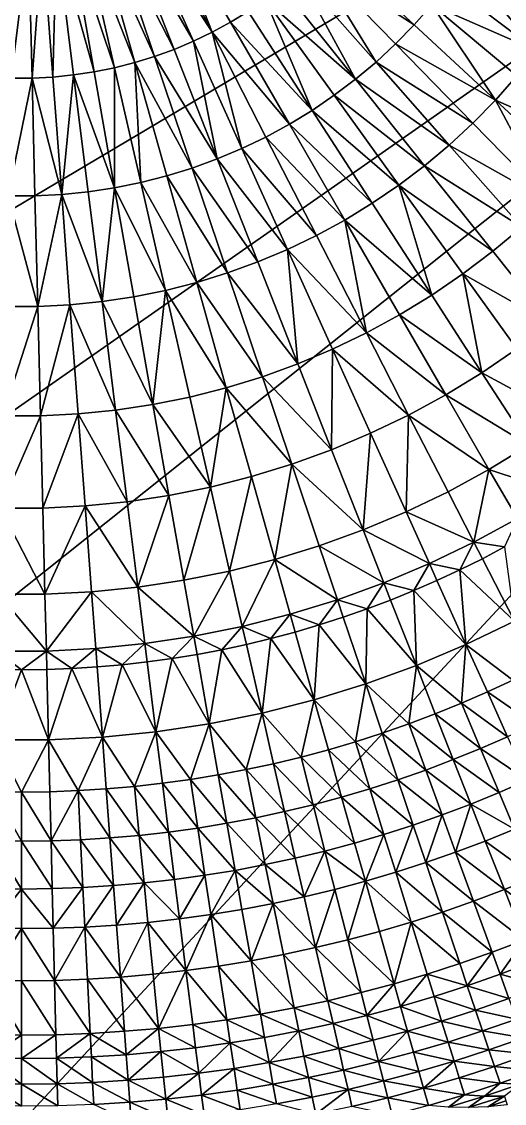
# Model space of a CAD drawing. Header units: millimetres. Extents: x -3250 to 6200, y -3250 to 3250.
# Drawn here: x 0 to 789, y -2359 to -590 of the extents above; entities that cross this region are included whole.
import ezdxf

# ---------------------------------------------------------------- set-up
doc = ezdxf.new("R2010")
doc.units = ezdxf.units.MM
doc.header["$MEASUREMENT"] = 0
doc.layers.add('MESH_3D', color=2, linetype='CONTINUOUS')

msp = doc.modelspace()

# ---------------------------------------------------------------- linework, layer by layer
at = {"layer": 'MESH_3D'}
for points in [[(2150.5, 2436.8, 32500), (-3128.5, 880.2, 32500), (-2326.6, -2269.3, 32500)], [(2150.5, 2436.8, 32500), (-2326.6, -2269.3, 32500), (3105.6, 958, 32500)], [(3105.6, 958, 32500), (-2326.6, -2269.3, 32500), (-1962.4, -2590.7, 32500)], [(3105.6, 958, 32500), (-1962.4, -2590.7, 32500), (-1625, -2814.6, 32500)], [(3105.6, 958, 32500), (-1625, -2814.6, 32500), (-723.2, -3168.5, 32500)], [(3105.6, 958, 32500), (-723.2, -3168.5, 32500), (1410.1, -2928.1, 32500)], [(311.3, -607.3, -1202.5), (187.5, -415.5, -1229.1), (207.9, -405.6, -1229.1)], [(311.3, -607.3, -1202.5), (207.9, -405.6, -1229.1), (227.9, -394.7, -1229.1)], [(341.2, -591, -1202.5), (311.3, -607.3, -1202.5), (227.9, -394.7, -1229.1)], [(370.3, -573.3, -1202.5), (341.2, -591, -1202.5), (227.9, -394.7, -1229.1)], [(249.3, -635.3, -1202.5), (145.2, -432.1, -1229.1), (166.5, -424.3, -1229.1)], [(280.7, -622, -1202.5), (166.5, -424.3, -1229.1), (187.5, -415.5, -1229.1)], [(280.7, -622, -1202.5), (249.3, -635.3, -1202.5), (166.5, -424.3, -1229.1)], [(311.3, -607.3, -1202.5), (280.7, -622, -1202.5), (187.5, -415.5, -1229.1)], [(184.8, -656.9, -1202.5), (101.4, -444.4, -1229.1), (123.4, -438.8, -1229.1)], [(217.3, -646.9, -1202.5), (123.4, -438.8, -1229.1), (145.2, -432.1, -1229.1)], [(217.3, -646.9, -1202.5), (184.8, -656.9, -1202.5), (123.4, -438.8, -1229.1)], [(249.3, -635.3, -1202.5), (217.3, -646.9, -1202.5), (145.2, -432.1, -1229.1)], [(-17, -682.2, -1202.5), (-11.4, -455.6, -1229.1), (11.4, -455.6, -1229.1)], [(17, -682.2, -1202.5), (-17, -682.2, -1202.5), (11.4, -455.6, -1229.1)], [(17, -682.2, -1202.5), (11.4, -455.6, -1229.1), (34.1, -454.5, -1229.1)], [(51, -680.5, -1202.5), (17, -682.2, -1202.5), (34.1, -454.5, -1229.1)], [(51, -680.5, -1202.5), (34.1, -454.5, -1229.1), (56.7, -452.2, -1229.1)], [(84.9, -677.1, -1202.5), (51, -680.5, -1202.5), (56.7, -452.2, -1229.1)], [(118.5, -672.1, -1202.5), (56.7, -452.2, -1229.1), (79.1, -448.9, -1229.1)], [(118.5, -672.1, -1202.5), (84.9, -677.1, -1202.5), (56.7, -452.2, -1229.1)], [(151.9, -665.3, -1202.5), (79.1, -448.9, -1229.1), (101.4, -444.4, -1229.1)], [(151.9, -665.3, -1202.5), (118.5, -672.1, -1202.5), (79.1, -448.9, -1229.1)], [(184.8, -656.9, -1202.5), (151.9, -665.3, -1202.5), (101.4, -444.4, -1229.1)], [(641.4, -595.1, -1170.9), (476.5, -488.5, -1202.5), (500.3, -464.2, -1202.5)], [(670.3, -562.4, -1170.9), (641.4, -595.1, -1170.9), (500.3, -464.2, -1202.5)], [(579, -656, -1170.9), (451.6, -511.7, -1202.5), (476.5, -488.5, -1202.5)], [(610.9, -626.4, -1170.9), (579, -656, -1170.9), (476.5, -488.5, -1202.5)], [(641.4, -595.1, -1170.9), (610.9, -626.4, -1170.9), (476.5, -488.5, -1202.5)], [(841.7, -637.5, -1133), (697.5, -528.3, -1170.9), (722.9, -492.9, -1170.9)], [(872.4, -594.8, -1133), (841.7, -637.5, -1133), (722.9, -492.9, -1170.9)], [(901, -550.6, -1133), (872.4, -594.8, -1133), (722.9, -492.9, -1170.9)], [(545.5, -684.1, -1170.9), (425.5, -533.5, -1202.5), (451.6, -511.7, -1202.5)], [(579, -656, -1170.9), (545.5, -684.1, -1170.9), (451.6, -511.7, -1202.5)], [(841.7, -637.5, -1133), (670.3, -562.4, -1170.9), (697.5, -528.3, -1170.9)], [(545.5, -684.1, -1170.9), (398.4, -554.1, -1202.5), (425.5, -533.5, -1202.5)], [(474.7, -735, -1170.9), (370.3, -573.3, -1202.5), (398.4, -554.1, -1202.5)], [(510.8, -710.4, -1170.9), (474.7, -735, -1170.9), (398.4, -554.1, -1202.5)], [(545.5, -684.1, -1170.9), (510.8, -710.4, -1170.9), (398.4, -554.1, -1202.5)], [(774, -718.2, -1133), (641.4, -595.1, -1170.9), (670.3, -562.4, -1170.9)], [(808.9, -678.7, -1133), (774, -718.2, -1133), (670.3, -562.4, -1170.9)], [(841.7, -637.5, -1133), (808.9, -678.7, -1133), (670.3, -562.4, -1170.9)], [(474.7, -735, -1170.9), (341.2, -591, -1202.5), (370.3, -573.3, -1202.5)], [(437.5, -757.7, -1170.9), (311.3, -607.3, -1202.5), (341.2, -591, -1202.5)], [(474.7, -735, -1170.9), (437.5, -757.7, -1170.9), (341.2, -591, -1202.5)], [(774, -718.2, -1133), (610.9, -626.4, -1170.9), (641.4, -595.1, -1170.9)], [(359.9, -797.5, -1170.9), (280.7, -622, -1202.5), (311.3, -607.3, -1202.5)], [(399.2, -778.6, -1170.9), (359.9, -797.5, -1170.9), (311.3, -607.3, -1202.5)], [(437.5, -757.7, -1170.9), (399.2, -778.6, -1170.9), (311.3, -607.3, -1202.5)], [(319.7, -814.5, -1170.9), (217.3, -646.9, -1202.5), (249.3, -635.3, -1202.5)], [(319.7, -814.5, -1170.9), (249.3, -635.3, -1202.5), (280.7, -622, -1202.5)], [(359.9, -797.5, -1170.9), (319.7, -814.5, -1170.9), (280.7, -622, -1202.5)], [(737.3, -755.9, -1133), (579, -656, -1170.9), (610.9, -626.4, -1170.9)], [(774, -718.2, -1133), (737.3, -755.9, -1133), (610.9, -626.4, -1170.9)], [(278.7, -829.4, -1170.9), (184.8, -656.9, -1202.5), (217.3, -646.9, -1202.5)], [(319.7, -814.5, -1170.9), (278.7, -829.4, -1170.9), (217.3, -646.9, -1202.5)], [(151.9, -861.7, -1170.9), (84.9, -677.1, -1202.5), (118.5, -672.1, -1202.5)], [(151.9, -861.7, -1170.9), (118.5, -672.1, -1202.5), (151.9, -665.3, -1202.5)], [(194.7, -853, -1170.9), (151.9, -665.3, -1202.5), (184.8, -656.9, -1202.5)], [(194.7, -853, -1170.9), (151.9, -861.7, -1170.9), (151.9, -665.3, -1202.5)], [(237, -842.3, -1170.9), (194.7, -853, -1170.9), (184.8, -656.9, -1202.5)], [(278.7, -829.4, -1170.9), (237, -842.3, -1170.9), (184.8, -656.9, -1202.5)], [(698.7, -791.7, -1133), (545.5, -684.1, -1170.9), (579, -656, -1170.9)], [(737.3, -755.9, -1133), (698.7, -791.7, -1133), (579, -656, -1170.9)], [(-21.8, -874.7, -1170.9), (-17, -682.2, -1202.5), (17, -682.2, -1202.5)], [(21.8, -874.7, -1170.9), (-21.8, -874.7, -1170.9), (17, -682.2, -1202.5)], [(65.4, -872.5, -1170.9), (17, -682.2, -1202.5), (51, -680.5, -1202.5)], [(65.4, -872.5, -1170.9), (21.8, -874.7, -1170.9), (17, -682.2, -1202.5)], [(65.4, -872.5, -1170.9), (51, -680.5, -1202.5), (84.9, -677.1, -1202.5)], [(108.8, -868.2, -1170.9), (65.4, -872.5, -1170.9), (84.9, -677.1, -1202.5)], [(151.9, -861.7, -1170.9), (108.8, -868.2, -1170.9), (84.9, -677.1, -1202.5)], [(658.3, -825.5, -1133), (510.8, -710.4, -1170.9), (545.5, -684.1, -1170.9)], [(698.7, -791.7, -1133), (658.3, -825.5, -1133), (545.5, -684.1, -1170.9)], [(946, -793.8, -1086.9), (774, -718.2, -1133), (808.9, -678.7, -1133)], [(616.4, -857.3, -1133), (474.7, -735, -1170.9), (510.8, -710.4, -1170.9)], [(658.3, -825.5, -1133), (616.4, -857.3, -1133), (510.8, -710.4, -1170.9)], [(862.2, -884, -1086.9), (737.3, -755.9, -1133), (774, -718.2, -1133)], [(905.2, -839.9, -1086.9), (862.2, -884, -1086.9), (774, -718.2, -1133)], [(946, -793.8, -1086.9), (905.2, -839.9, -1086.9), (774, -718.2, -1133)], [(572.9, -887, -1133), (437.5, -757.7, -1170.9), (474.7, -735, -1170.9)], [(616.4, -857.3, -1133), (572.9, -887, -1133), (474.7, -735, -1170.9)], [(527.9, -914.4, -1133), (399.2, -778.6, -1170.9), (437.5, -757.7, -1170.9)], [(572.9, -887, -1133), (527.9, -914.4, -1133), (437.5, -757.7, -1170.9)], [(862.2, -884, -1086.9), (698.7, -791.7, -1133), (737.3, -755.9, -1133)], [(481.7, -939.6, -1133), (359.9, -797.5, -1170.9), (399.2, -778.6, -1170.9)], [(527.9, -914.4, -1133), (481.7, -939.6, -1133), (399.2, -778.6, -1170.9)], [(817.1, -925.9, -1086.9), (658.3, -825.5, -1133), (698.7, -791.7, -1133)], [(862.2, -884, -1086.9), (817.1, -925.9, -1086.9), (698.7, -791.7, -1133)], [(434.3, -962.4, -1133), (319.7, -814.5, -1170.9), (359.9, -797.5, -1170.9)], [(481.7, -939.6, -1133), (434.3, -962.4, -1133), (359.9, -797.5, -1170.9)], [(336.3, -1000.9, -1133), (237, -842.3, -1170.9), (278.7, -829.4, -1170.9)], [(385.8, -982.9, -1133), (278.7, -829.4, -1170.9), (319.7, -814.5, -1170.9)], [(385.8, -982.9, -1133), (336.3, -1000.9, -1133), (278.7, -829.4, -1170.9)], [(434.3, -962.4, -1133), (385.8, -982.9, -1133), (319.7, -814.5, -1170.9)], [(769.9, -965.4, -1086.9), (616.4, -857.3, -1133), (658.3, -825.5, -1133)], [(817.1, -925.9, -1086.9), (769.9, -965.4, -1086.9), (658.3, -825.5, -1133)], [(286, -1016.4, -1133), (194.7, -853, -1170.9), (237, -842.3, -1170.9)], [(336.3, -1000.9, -1133), (286, -1016.4, -1133), (237, -842.3, -1170.9)], [(131.3, -1047.7, -1133), (108.8, -868.2, -1170.9), (151.9, -861.7, -1170.9)], [(183.4, -1039.8, -1133), (131.3, -1047.7, -1133), (151.9, -861.7, -1170.9)], [(235, -1029.4, -1133), (151.9, -861.7, -1170.9), (194.7, -853, -1170.9)], [(235, -1029.4, -1133), (183.4, -1039.8, -1133), (151.9, -861.7, -1170.9)], [(286, -1016.4, -1133), (235, -1029.4, -1133), (194.7, -853, -1170.9)], [(670, -1037.3, -1086.9), (572.9, -887, -1133), (616.4, -857.3, -1133)], [(720.8, -1002.6, -1086.9), (670, -1037.3, -1086.9), (616.4, -857.3, -1133)], [(769.9, -965.4, -1086.9), (720.8, -1002.6, -1086.9), (616.4, -857.3, -1133)], [(26.3, -1055.6, -1133), (-26.3, -1055.6, -1133), (-21.8, -874.7, -1170.9)], [(26.3, -1055.6, -1133), (-21.8, -874.7, -1170.9), (21.8, -874.7, -1170.9)], [(26.3, -1055.6, -1133), (21.8, -874.7, -1170.9), (65.4, -872.5, -1170.9)], [(78.9, -1052.9, -1133), (26.3, -1055.6, -1133), (65.4, -872.5, -1170.9)], [(131.3, -1047.7, -1133), (65.4, -872.5, -1170.9), (108.8, -868.2, -1170.9)], [(131.3, -1047.7, -1133), (78.9, -1052.9, -1133), (65.4, -872.5, -1170.9)], [(670, -1037.3, -1086.9), (527.9, -914.4, -1133), (572.9, -887, -1133)], [(563.4, -1098.9, -1086.9), (481.7, -939.6, -1133), (527.9, -914.4, -1133)], [(617.4, -1069.4, -1086.9), (563.4, -1098.9, -1086.9), (527.9, -914.4, -1133)], [(670, -1037.3, -1086.9), (617.4, -1069.4, -1086.9), (527.9, -914.4, -1133)], [(864.1, -1083.5, -1040.3), (769.9, -965.4, -1086.9), (817.1, -925.9, -1086.9)], [(563.4, -1098.9, -1086.9), (434.3, -962.4, -1133), (481.7, -939.6, -1133)], [(451.1, -1149.5, -1086.9), (385.8, -982.9, -1133), (434.3, -962.4, -1133)], [(507.9, -1125.6, -1086.9), (451.1, -1149.5, -1086.9), (434.3, -962.4, -1133)], [(563.4, -1098.9, -1086.9), (507.9, -1125.6, -1086.9), (434.3, -962.4, -1133)], [(864.1, -1083.5, -1040.3), (720.8, -1002.6, -1086.9), (769.9, -965.4, -1086.9)], [(451.1, -1149.5, -1086.9), (336.3, -1000.9, -1133), (385.8, -982.9, -1133)], [(393.3, -1170.6, -1086.9), (286, -1016.4, -1133), (336.3, -1000.9, -1133)], [(451.1, -1149.5, -1086.9), (393.3, -1170.6, -1086.9), (336.3, -1000.9, -1133)], [(751.9, -1164.2, -1040.3), (670, -1037.3, -1086.9), (720.8, -1002.6, -1086.9)], [(809, -1125.3, -1040.3), (751.9, -1164.2, -1040.3), (720.8, -1002.6, -1086.9)], [(864.1, -1083.5, -1040.3), (809, -1125.3, -1040.3), (720.8, -1002.6, -1086.9)], [(334.4, -1188.7, -1086.9), (235, -1029.4, -1133), (286, -1016.4, -1133)], [(393.3, -1170.6, -1086.9), (334.4, -1188.7, -1086.9), (286, -1016.4, -1133)], [(214.4, -1216.1, -1086.9), (131.3, -1047.7, -1133), (183.4, -1039.8, -1133)], [(214.4, -1216.1, -1086.9), (183.4, -1039.8, -1133), (235, -1029.4, -1133)], [(274.8, -1203.9, -1086.9), (214.4, -1216.1, -1086.9), (235, -1029.4, -1133)], [(334.4, -1188.7, -1086.9), (274.8, -1203.9, -1086.9), (235, -1029.4, -1133)], [(751.9, -1164.2, -1040.3), (617.4, -1069.4, -1086.9), (670, -1037.3, -1086.9)], [(-30.8, -1234.5, -1086.9), (-26.3, -1055.6, -1133), (26.3, -1055.6, -1133)], [(30.8, -1234.5, -1086.9), (-30.8, -1234.5, -1086.9), (26.3, -1055.6, -1133)], [(30.8, -1234.5, -1086.9), (26.3, -1055.6, -1133), (78.9, -1052.9, -1133)], [(92.3, -1231.4, -1086.9), (30.8, -1234.5, -1086.9), (78.9, -1052.9, -1133)], [(153.5, -1225.3, -1086.9), (78.9, -1052.9, -1133), (131.3, -1047.7, -1133)], [(153.5, -1225.3, -1086.9), (92.3, -1231.4, -1086.9), (78.9, -1052.9, -1133)], [(214.4, -1216.1, -1086.9), (153.5, -1225.3, -1086.9), (131.3, -1047.7, -1133)], [(692.9, -1200.2, -1040.3), (563.4, -1098.9, -1086.9), (617.4, -1069.4, -1086.9)], [(751.9, -1164.2, -1040.3), (692.9, -1200.2, -1040.3), (617.4, -1069.4, -1086.9)], [(632.3, -1233.3, -1040.3), (507.9, -1125.6, -1086.9), (563.4, -1098.9, -1086.9)], [(692.9, -1200.2, -1040.3), (632.3, -1233.3, -1040.3), (563.4, -1098.9, -1086.9)], [(506.3, -1290.1, -1040.3), (451.1, -1149.5, -1086.9), (507.9, -1125.6, -1086.9)], [(570, -1263.2, -1040.3), (506.3, -1290.1, -1040.3), (507.9, -1125.6, -1086.9)], [(632.3, -1233.3, -1040.3), (570, -1263.2, -1040.3), (507.9, -1125.6, -1086.9)], [(891.3, -1239.7, -989.8), (751.9, -1164.2, -1040.3), (809, -1125.3, -1040.3)], [(506.3, -1290.1, -1040.3), (393.3, -1170.6, -1086.9), (451.1, -1149.5, -1086.9)], [(828.4, -1282.6, -989.8), (692.9, -1200.2, -1040.3), (751.9, -1164.2, -1040.3)], [(891.3, -1239.7, -989.8), (828.4, -1282.6, -989.8), (751.9, -1164.2, -1040.3)], [(441.4, -1313.7, -1040.3), (334.4, -1188.7, -1086.9), (393.3, -1170.6, -1086.9)], [(506.3, -1290.1, -1040.3), (441.4, -1313.7, -1040.3), (393.3, -1170.6, -1086.9)], [(308.4, -1351.1, -1040.3), (274.8, -1203.9, -1086.9), (334.4, -1188.7, -1086.9)], [(375.4, -1334.1, -1040.3), (308.4, -1351.1, -1040.3), (334.4, -1188.7, -1086.9)], [(441.4, -1313.7, -1040.3), (375.4, -1334.1, -1040.3), (334.4, -1188.7, -1086.9)], [(763.4, -1322.3, -989.8), (632.3, -1233.3, -1040.3), (692.9, -1200.2, -1040.3)], [(828.4, -1282.6, -989.8), (763.4, -1322.3, -989.8), (692.9, -1200.2, -1040.3)], [(240.7, -1364.8, -1040.3), (153.5, -1225.3, -1086.9), (214.4, -1216.1, -1086.9)], [(308.4, -1351.1, -1040.3), (214.4, -1216.1, -1086.9), (274.8, -1203.9, -1086.9)], [(308.4, -1351.1, -1040.3), (240.7, -1364.8, -1040.3), (214.4, -1216.1, -1086.9)], [(-34.6, -1385.5, -1040.3), (-30.8, -1234.5, -1086.9), (30.8, -1234.5, -1086.9)], [(34.6, -1385.5, -1040.3), (-34.6, -1385.5, -1040.3), (30.8, -1234.5, -1086.9)], [(34.6, -1385.5, -1040.3), (30.8, -1234.5, -1086.9), (92.3, -1231.4, -1086.9)], [(103.6, -1382, -1040.3), (34.6, -1385.5, -1040.3), (92.3, -1231.4, -1086.9)], [(172.3, -1375.1, -1040.3), (92.3, -1231.4, -1086.9), (153.5, -1225.3, -1086.9)], [(172.3, -1375.1, -1040.3), (103.6, -1382, -1040.3), (92.3, -1231.4, -1086.9)], [(240.7, -1364.8, -1040.3), (172.3, -1375.1, -1040.3), (153.5, -1225.3, -1086.9)], [(628, -1391.7, -989.8), (570, -1263.2, -1040.3), (632.3, -1233.3, -1040.3)], [(696.6, -1358.7, -989.8), (628, -1391.7, -989.8), (632.3, -1233.3, -1040.3)], [(763.4, -1322.3, -989.8), (696.6, -1358.7, -989.8), (632.3, -1233.3, -1040.3)], [(557.8, -1421.3, -989.8), (506.3, -1290.1, -1040.3), (570, -1263.2, -1040.3)], [(628, -1391.7, -989.8), (557.8, -1421.3, -989.8), (570, -1263.2, -1040.3)], [(557.8, -1421.3, -989.8), (441.4, -1313.7, -1040.3), (506.3, -1290.1, -1040.3)], [(878.8, -1360.7, -952.1), (763.4, -1322.3, -989.8), (828.4, -1282.6, -989.8)], [(413.5, -1469.8, -989.8), (375.4, -1334.1, -1040.3), (441.4, -1313.7, -1040.3)], [(486.3, -1447.3, -989.8), (413.5, -1469.8, -989.8), (441.4, -1313.7, -1040.3)], [(557.8, -1421.3, -989.8), (486.3, -1447.3, -989.8), (441.4, -1313.7, -1040.3)], [(739, -1441.4, -952.1), (696.6, -1358.7, -989.8), (763.4, -1322.3, -989.8)], [(809.9, -1402.8, -952.1), (739, -1441.4, -952.1), (763.4, -1322.3, -989.8)], [(878.8, -1360.7, -952.1), (809.9, -1402.8, -952.1), (763.4, -1322.3, -989.8)], [(339.7, -1488.5, -989.8), (308.4, -1351.1, -1040.3), (375.4, -1334.1, -1040.3)], [(413.5, -1469.8, -989.8), (339.7, -1488.5, -989.8), (375.4, -1334.1, -1040.3)], [(265.1, -1503.6, -989.8), (240.7, -1364.8, -1040.3), (308.4, -1351.1, -1040.3)], [(339.7, -1488.5, -989.8), (265.1, -1503.6, -989.8), (308.4, -1351.1, -1040.3)], [(739, -1441.4, -952.1), (628, -1391.7, -989.8), (696.6, -1358.7, -989.8)], [(189.9, -1515, -989.8), (103.6, -1382, -1040.3), (172.3, -1375.1, -1040.3)], [(189.9, -1515, -989.8), (172.3, -1375.1, -1040.3), (240.7, -1364.8, -1040.3)], [(265.1, -1503.6, -989.8), (189.9, -1515, -989.8), (240.7, -1364.8, -1040.3)], [(38.1, -1526.3, -989.8), (-38.1, -1526.3, -989.8), (-34.6, -1385.5, -1040.3)], [(38.1, -1526.3, -989.8), (-34.6, -1385.5, -1040.3), (34.6, -1385.5, -1040.3)], [(38.1, -1526.3, -989.8), (34.6, -1385.5, -1040.3), (103.6, -1382, -1040.3)], [(114.1, -1522.6, -989.8), (38.1, -1526.3, -989.8), (103.6, -1382, -1040.3)], [(189.9, -1515, -989.8), (114.1, -1522.6, -989.8), (103.6, -1382, -1040.3)], [(666.2, -1476.4, -952.1), (557.8, -1421.3, -989.8), (628, -1391.7, -989.8)], [(739, -1441.4, -952.1), (666.2, -1476.4, -952.1), (628, -1391.7, -989.8)], [(809.9, -1402.8, -952.1), (789.1, -1449.1, -939.1), (739, -1441.4, -952.1)], [(591.8, -1507.8, -952.1), (486.3, -1447.3, -989.8), (557.8, -1421.3, -989.8)], [(666.2, -1476.4, -952.1), (591.8, -1507.8, -952.1), (557.8, -1421.3, -989.8)], [(515.9, -1535.4, -952.1), (413.5, -1469.8, -989.8), (486.3, -1447.3, -989.8)], [(591.8, -1507.8, -952.1), (515.9, -1535.4, -952.1), (486.3, -1447.3, -989.8)], [(739, -1441.4, -952.1), (715.9, -1486.6, -939.1), (666.2, -1476.4, -952.1)], [(739, -1441.4, -952.1), (752.7, -1468.3, -939.1), (715.9, -1486.6, -939.1)], [(739, -1441.4, -952.1), (789.1, -1449.1, -939.1), (752.7, -1468.3, -939.1)], [(805.2, -1570.7, -885.2), (752.7, -1468.3, -939.1), (789.1, -1449.1, -939.1)], [(805.2, -1570.7, -885.2), (715.9, -1486.6, -939.1), (752.7, -1468.3, -939.1)], [(360.4, -1579.2, -952.1), (339.7, -1488.5, -989.8), (413.5, -1469.8, -989.8)], [(438.7, -1559.2, -952.1), (360.4, -1579.2, -952.1), (413.5, -1469.8, -989.8)], [(515.9, -1535.4, -952.1), (438.7, -1559.2, -952.1), (413.5, -1469.8, -989.8)], [(666.2, -1476.4, -952.1), (640.9, -1520.4, -939.1), (591.8, -1507.8, -952.1)], [(666.2, -1476.4, -952.1), (678.6, -1504, -939.1), (640.9, -1520.4, -939.1)], [(666.2, -1476.4, -952.1), (715.9, -1486.6, -939.1), (678.6, -1504, -939.1)], [(281.3, -1595.2, -952.1), (189.9, -1515, -989.8), (265.1, -1503.6, -989.8)], [(281.3, -1595.2, -952.1), (265.1, -1503.6, -989.8), (339.7, -1488.5, -989.8)], [(360.4, -1579.2, -952.1), (281.3, -1595.2, -952.1), (339.7, -1488.5, -989.8)], [(726, -1608.9, -885.2), (678.6, -1504, -939.1), (715.9, -1486.6, -939.1)], [(805.2, -1570.7, -885.2), (726, -1608.9, -885.2), (715.9, -1486.6, -939.1)], [(201.4, -1607.2, -952.1), (114.1, -1522.6, -989.8), (189.9, -1515, -989.8)], [(281.3, -1595.2, -952.1), (201.4, -1607.2, -952.1), (189.9, -1515, -989.8)], [(591.8, -1507.8, -952.1), (564.3, -1550.5, -939.1), (515.9, -1535.4, -952.1)], [(591.8, -1507.8, -952.1), (602.8, -1535.9, -939.1), (564.3, -1550.5, -939.1)], [(591.8, -1507.8, -952.1), (640.9, -1520.4, -939.1), (602.8, -1535.9, -939.1)], [(644.9, -1643.1, -885.2), (602.8, -1535.9, -939.1), (640.9, -1520.4, -939.1)], [(726, -1608.9, -885.2), (640.9, -1520.4, -939.1), (678.6, -1504, -939.1)], [(726, -1608.9, -885.2), (644.9, -1643.1, -885.2), (640.9, -1520.4, -939.1)], [(40.4, -1619.3, -952.1), (-40.4, -1619.3, -952.1), (-38.1, -1526.3, -989.8)], [(40.4, -1619.3, -952.1), (-38.1, -1526.3, -989.8), (38.1, -1526.3, -989.8)], [(40.4, -1619.3, -952.1), (38.1, -1526.3, -989.8), (114.1, -1522.6, -989.8)], [(121, -1615.3, -952.1), (40.4, -1619.3, -952.1), (114.1, -1522.6, -989.8)], [(201.4, -1607.2, -952.1), (121, -1615.3, -952.1), (114.1, -1522.6, -989.8)], [(515.9, -1535.4, -952.1), (486.3, -1576.7, -939.1), (438.7, -1559.2, -952.1)], [(515.9, -1535.4, -952.1), (525.5, -1564.1, -939.1), (486.3, -1576.7, -939.1)], [(515.9, -1535.4, -952.1), (564.3, -1550.5, -939.1), (525.5, -1564.1, -939.1)], [(644.9, -1643.1, -885.2), (564.3, -1550.5, -939.1), (602.8, -1535.9, -939.1)], [(562.2, -1673.2, -885.2), (525.5, -1564.1, -939.1), (564.3, -1550.5, -939.1)], [(644.9, -1643.1, -885.2), (562.2, -1673.2, -885.2), (564.3, -1550.5, -939.1)], [(438.7, -1559.2, -952.1), (407.1, -1599, -939.1), (360.4, -1579.2, -952.1)], [(438.7, -1559.2, -952.1), (446.9, -1588.3, -939.1), (407.1, -1599, -939.1)], [(438.7, -1559.2, -952.1), (486.3, -1576.7, -939.1), (446.9, -1588.3, -939.1)], [(562.2, -1673.2, -885.2), (486.3, -1576.7, -939.1), (525.5, -1564.1, -939.1)], [(805.2, -1570.7, -885.2), (802.7, -1666.8, -840.8), (726, -1608.9, -885.2)], [(360.4, -1579.2, -952.1), (326.9, -1617.3, -939.1), (281.3, -1595.2, -952.1)], [(360.4, -1579.2, -952.1), (367.2, -1608.6, -939.1), (326.9, -1617.3, -939.1)], [(360.4, -1579.2, -952.1), (407.1, -1599, -939.1), (367.2, -1608.6, -939.1)], [(478.1, -1699.1, -885.2), (407.1, -1599, -939.1), (446.9, -1588.3, -939.1)], [(478.1, -1699.1, -885.2), (446.9, -1588.3, -939.1), (486.3, -1576.7, -939.1)], [(562.2, -1673.2, -885.2), (478.1, -1699.1, -885.2), (486.3, -1576.7, -939.1)], [(201.4, -1607.2, -952.1), (164.3, -1641.8, -939.1), (121, -1615.3, -952.1)], [(201.4, -1607.2, -952.1), (205.2, -1637.2, -939.1), (164.3, -1641.8, -939.1)], [(281.3, -1595.2, -952.1), (245.9, -1631.6, -939.1), (201.4, -1607.2, -952.1)], [(201.4, -1607.2, -952.1), (245.9, -1631.6, -939.1), (205.2, -1637.2, -939.1)], [(281.3, -1595.2, -952.1), (286.5, -1624.9, -939.1), (245.9, -1631.6, -939.1)], [(281.3, -1595.2, -952.1), (326.9, -1617.3, -939.1), (286.5, -1624.9, -939.1)], [(392.8, -1720.8, -885.2), (326.9, -1617.3, -939.1), (367.2, -1608.6, -939.1)], [(392.8, -1720.8, -885.2), (367.2, -1608.6, -939.1), (407.1, -1599, -939.1)], [(478.1, -1699.1, -885.2), (392.8, -1720.8, -885.2), (407.1, -1599, -939.1)], [(726, -1608.9, -885.2), (718.6, -1704.7, -840.8), (644.9, -1643.1, -885.2)], [(726, -1608.9, -885.2), (760.9, -1686.3, -840.8), (718.6, -1704.7, -840.8)], [(726, -1608.9, -885.2), (802.7, -1666.8, -840.8), (760.9, -1686.3, -840.8)], [(-40.4, -1619.3, -952.1), (0, -1650, -939.1), (-41.1, -1649.5, -939.1)], [(40.4, -1619.3, -952.1), (0, -1650, -939.1), (-40.4, -1619.3, -952.1)], [(40.4, -1619.3, -952.1), (41.1, -1649.5, -939.1), (0, -1650, -939.1)], [(121, -1615.3, -952.1), (82.2, -1647.9, -939.1), (40.4, -1619.3, -952.1)], [(40.4, -1619.3, -952.1), (82.2, -1647.9, -939.1), (41.1, -1649.5, -939.1)], [(121, -1615.3, -952.1), (123.3, -1645.4, -939.1), (82.2, -1647.9, -939.1)], [(121, -1615.3, -952.1), (164.3, -1641.8, -939.1), (123.3, -1645.4, -939.1)], [(306.5, -1738.3, -885.2), (245.9, -1631.6, -939.1), (286.5, -1624.9, -939.1)], [(306.5, -1738.3, -885.2), (286.5, -1624.9, -939.1), (326.9, -1617.3, -939.1)], [(392.8, -1720.8, -885.2), (306.5, -1738.3, -885.2), (326.9, -1617.3, -939.1)], [(131.9, -1760.1, -885.2), (82.2, -1647.9, -939.1), (123.3, -1645.4, -939.1)], [(131.9, -1760.1, -885.2), (123.3, -1645.4, -939.1), (164.3, -1641.8, -939.1)], [(219.5, -1751.4, -885.2), (131.9, -1760.1, -885.2), (164.3, -1641.8, -939.1)], [(219.5, -1751.4, -885.2), (164.3, -1641.8, -939.1), (205.2, -1637.2, -939.1)], [(219.5, -1751.4, -885.2), (205.2, -1637.2, -939.1), (245.9, -1631.6, -939.1)], [(306.5, -1738.3, -885.2), (219.5, -1751.4, -885.2), (245.9, -1631.6, -939.1)], [(644.9, -1643.1, -885.2), (632.7, -1738.4, -840.8), (562.2, -1673.2, -885.2)], [(644.9, -1643.1, -885.2), (675.9, -1722.1, -840.8), (632.7, -1738.4, -840.8)], [(644.9, -1643.1, -885.2), (718.6, -1704.7, -840.8), (675.9, -1722.1, -840.8)], [(-44, -1764.5, -885.2), (-41.1, -1649.5, -939.1), (0, -1650, -939.1)], [(44, -1764.5, -885.2), (-44, -1764.5, -885.2), (0, -1650, -939.1)], [(44, -1764.5, -885.2), (0, -1650, -939.1), (41.1, -1649.5, -939.1)], [(44, -1764.5, -885.2), (41.1, -1649.5, -939.1), (82.2, -1647.9, -939.1)], [(131.9, -1760.1, -885.2), (44, -1764.5, -885.2), (82.2, -1647.9, -939.1)], [(562.2, -1673.2, -885.2), (545.3, -1767.8, -840.8), (478.1, -1699.1, -885.2)], [(562.2, -1673.2, -885.2), (589.2, -1753.7, -840.8), (545.3, -1767.8, -840.8)], [(562.2, -1673.2, -885.2), (632.7, -1738.4, -840.8), (589.2, -1753.7, -840.8)], [(837.6, -1739.2, -794.3), (760.9, -1686.3, -840.8), (802.7, -1666.8, -840.8)], [(793.9, -1759.6, -794.3), (718.6, -1704.7, -840.8), (760.9, -1686.3, -840.8)], [(837.6, -1739.2, -794.3), (793.9, -1759.6, -794.3), (760.9, -1686.3, -840.8)], [(478.1, -1699.1, -885.2), (456.5, -1792.8, -840.8), (392.8, -1720.8, -885.2)], [(478.1, -1699.1, -885.2), (501.1, -1780.9, -840.8), (456.5, -1792.8, -840.8)], [(478.1, -1699.1, -885.2), (545.3, -1767.8, -840.8), (501.1, -1780.9, -840.8)], [(749.8, -1778.8, -794.3), (675.9, -1722.1, -840.8), (718.6, -1704.7, -840.8)], [(793.9, -1759.6, -794.3), (749.8, -1778.8, -794.3), (718.6, -1704.7, -840.8)], [(392.8, -1720.8, -885.2), (366.6, -1813.3, -840.8), (306.5, -1738.3, -885.2)], [(392.8, -1720.8, -885.2), (411.7, -1803.6, -840.8), (366.6, -1813.3, -840.8)], [(392.8, -1720.8, -885.2), (456.5, -1792.8, -840.8), (411.7, -1803.6, -840.8)], [(705.2, -1796.9, -794.3), (632.7, -1738.4, -840.8), (675.9, -1722.1, -840.8)], [(749.8, -1778.8, -794.3), (705.2, -1796.9, -794.3), (675.9, -1722.1, -840.8)], [(219.5, -1751.4, -885.2), (184.2, -1840.8, -840.8), (131.9, -1760.1, -885.2)], [(219.5, -1751.4, -885.2), (230, -1835.6, -840.8), (184.2, -1840.8, -840.8)], [(306.5, -1738.3, -885.2), (275.7, -1829.3, -840.8), (219.5, -1751.4, -885.2)], [(219.5, -1751.4, -885.2), (275.7, -1829.3, -840.8), (230, -1835.6, -840.8)], [(306.5, -1738.3, -885.2), (321.2, -1821.9, -840.8), (275.7, -1829.3, -840.8)], [(306.5, -1738.3, -885.2), (366.6, -1813.3, -840.8), (321.2, -1821.9, -840.8)], [(660.2, -1814, -794.3), (589.2, -1753.7, -840.8), (632.7, -1738.4, -840.8)], [(705.2, -1796.9, -794.3), (660.2, -1814, -794.3), (632.7, -1738.4, -840.8)], [(-44, -1764.5, -885.2), (0, -1850, -840.8), (-46.1, -1849.4, -840.8)], [(44, -1764.5, -885.2), (0, -1850, -840.8), (-44, -1764.5, -885.2)], [(44, -1764.5, -885.2), (46.1, -1849.4, -840.8), (0, -1850, -840.8)], [(131.9, -1760.1, -885.2), (92.2, -1847.7, -840.8), (44, -1764.5, -885.2)], [(44, -1764.5, -885.2), (92.2, -1847.7, -840.8), (46.1, -1849.4, -840.8)], [(131.9, -1760.1, -885.2), (138.3, -1844.8, -840.8), (92.2, -1847.7, -840.8)], [(131.9, -1760.1, -885.2), (184.2, -1840.8, -840.8), (138.3, -1844.8, -840.8)], [(569, -1844.6, -794.3), (501.1, -1780.9, -840.8), (545.3, -1767.8, -840.8)], [(614.8, -1829.9, -794.3), (545.3, -1767.8, -840.8), (589.2, -1753.7, -840.8)], [(614.8, -1829.9, -794.3), (569, -1844.6, -794.3), (545.3, -1767.8, -840.8)], [(660.2, -1814, -794.3), (614.8, -1829.9, -794.3), (589.2, -1753.7, -840.8)], [(826.1, -1830.8, -744.3), (749.8, -1778.8, -794.3), (793.9, -1759.6, -794.3)], [(522.8, -1858.2, -794.3), (456.5, -1792.8, -840.8), (501.1, -1780.9, -840.8)], [(569, -1844.6, -794.3), (522.8, -1858.2, -794.3), (501.1, -1780.9, -840.8)], [(780.2, -1850.9, -744.3), (705.2, -1796.9, -794.3), (749.8, -1778.8, -794.3)], [(826.1, -1830.8, -744.3), (780.2, -1850.9, -744.3), (749.8, -1778.8, -794.3)], [(429.5, -1882, -794.3), (366.6, -1813.3, -840.8), (411.7, -1803.6, -840.8)], [(476.3, -1870.7, -794.3), (411.7, -1803.6, -840.8), (456.5, -1792.8, -840.8)], [(476.3, -1870.7, -794.3), (429.5, -1882, -794.3), (411.7, -1803.6, -840.8)], [(522.8, -1858.2, -794.3), (476.3, -1870.7, -794.3), (456.5, -1792.8, -840.8)], [(733.8, -1869.7, -744.3), (660.2, -1814, -794.3), (705.2, -1796.9, -794.3)], [(780.2, -1850.9, -744.3), (733.8, -1869.7, -744.3), (705.2, -1796.9, -794.3)], [(335.2, -1901.1, -794.3), (275.7, -1829.3, -840.8), (321.2, -1821.9, -840.8)], [(382.5, -1892.1, -794.3), (321.2, -1821.9, -840.8), (366.6, -1813.3, -840.8)], [(382.5, -1892.1, -794.3), (335.2, -1901.1, -794.3), (321.2, -1821.9, -840.8)], [(429.5, -1882, -794.3), (382.5, -1892.1, -794.3), (366.6, -1813.3, -840.8)], [(687, -1887.4, -744.3), (614.8, -1829.9, -794.3), (660.2, -1814, -794.3)], [(733.8, -1869.7, -744.3), (687, -1887.4, -744.3), (660.2, -1814, -794.3)], [(240, -1915.4, -794.3), (184.2, -1840.8, -840.8), (230, -1835.6, -840.8)], [(287.7, -1908.8, -794.3), (230, -1835.6, -840.8), (275.7, -1829.3, -840.8)], [(287.7, -1908.8, -794.3), (240, -1915.4, -794.3), (230, -1835.6, -840.8)], [(335.2, -1901.1, -794.3), (287.7, -1908.8, -794.3), (275.7, -1829.3, -840.8)], [(639.7, -1904, -744.3), (569, -1844.6, -794.3), (614.8, -1829.9, -794.3)], [(687, -1887.4, -744.3), (639.7, -1904, -744.3), (614.8, -1829.9, -794.3)], [(805.4, -1910.6, -698.4), (780.2, -1850.9, -744.3), (826.1, -1830.8, -744.3)], [(0, -1930.4, -794.3), (-48.1, -1929.8, -794.3), (-46.1, -1849.4, -840.8)], [(0, -1930.4, -794.3), (-46.1, -1849.4, -840.8), (0, -1850, -840.8)], [(48.1, -1929.8, -794.3), (0, -1850, -840.8), (46.1, -1849.4, -840.8)], [(48.1, -1929.8, -794.3), (0, -1930.4, -794.3), (0, -1850, -840.8)], [(48.1, -1929.8, -794.3), (46.1, -1849.4, -840.8), (92.2, -1847.7, -840.8)], [(96.2, -1928, -794.3), (48.1, -1929.8, -794.3), (92.2, -1847.7, -840.8)], [(144.3, -1925, -794.3), (92.2, -1847.7, -840.8), (138.3, -1844.8, -840.8)], [(144.3, -1925, -794.3), (96.2, -1928, -794.3), (92.2, -1847.7, -840.8)], [(192.2, -1920.8, -794.3), (138.3, -1844.8, -840.8), (184.2, -1840.8, -840.8)], [(192.2, -1920.8, -794.3), (144.3, -1925, -794.3), (138.3, -1844.8, -840.8)], [(240, -1915.4, -794.3), (192.2, -1920.8, -794.3), (184.2, -1840.8, -840.8)], [(592, -1919.3, -744.3), (522.8, -1858.2, -794.3), (569, -1844.6, -794.3)], [(639.7, -1904, -744.3), (592, -1919.3, -744.3), (569, -1844.6, -794.3)], [(805.4, -1910.6, -698.4), (733.8, -1869.7, -744.3), (780.2, -1850.9, -744.3)], [(495.6, -1946.5, -744.3), (429.5, -1882, -794.3), (476.3, -1870.7, -794.3)], [(544, -1933.5, -744.3), (476.3, -1870.7, -794.3), (522.8, -1858.2, -794.3)], [(544, -1933.5, -744.3), (495.6, -1946.5, -744.3), (476.3, -1870.7, -794.3)], [(592, -1919.3, -744.3), (544, -1933.5, -744.3), (522.8, -1858.2, -794.3)], [(709.1, -1948.3, -698.4), (687, -1887.4, -744.3), (733.8, -1869.7, -744.3)], [(757.5, -1930.1, -698.4), (709.1, -1948.3, -698.4), (733.8, -1869.7, -744.3)], [(805.4, -1910.6, -698.4), (757.5, -1930.1, -698.4), (733.8, -1869.7, -744.3)], [(398, -1968.7, -744.3), (335.2, -1901.1, -794.3), (382.5, -1892.1, -794.3)], [(446.9, -1958.2, -744.3), (382.5, -1892.1, -794.3), (429.5, -1882, -794.3)], [(446.9, -1958.2, -744.3), (398, -1968.7, -744.3), (382.5, -1892.1, -794.3)], [(495.6, -1946.5, -744.3), (446.9, -1958.2, -744.3), (429.5, -1882, -794.3)], [(660.3, -1965.4, -698.4), (639.7, -1904, -744.3), (687, -1887.4, -744.3)], [(709.1, -1948.3, -698.4), (660.3, -1965.4, -698.4), (687, -1887.4, -744.3)], [(299.4, -1986.1, -744.3), (240, -1915.4, -794.3), (287.7, -1908.8, -794.3)], [(348.8, -1978.1, -744.3), (287.7, -1908.8, -794.3), (335.2, -1901.1, -794.3)], [(348.8, -1978.1, -744.3), (299.4, -1986.1, -744.3), (287.7, -1908.8, -794.3)], [(398, -1968.7, -744.3), (348.8, -1978.1, -744.3), (335.2, -1901.1, -794.3)], [(611.1, -1981.3, -698.4), (592, -1919.3, -744.3), (639.7, -1904, -744.3)], [(660.3, -1965.4, -698.4), (611.1, -1981.3, -698.4), (639.7, -1904, -744.3)], [(838.5, -1989.2, -630.5), (757.5, -1930.1, -698.4), (805.4, -1910.6, -698.4)], [(100.1, -2006.1, -744.3), (48.1, -1929.8, -794.3), (96.2, -1928, -794.3)], [(150.1, -2003, -744.3), (96.2, -1928, -794.3), (144.3, -1925, -794.3)], [(150.1, -2003, -744.3), (100.1, -2006.1, -744.3), (96.2, -1928, -794.3)], [(200, -1998.6, -744.3), (144.3, -1925, -794.3), (192.2, -1920.8, -794.3)], [(200, -1998.6, -744.3), (150.1, -2003, -744.3), (144.3, -1925, -794.3)], [(249.8, -1993, -744.3), (192.2, -1920.8, -794.3), (240, -1915.4, -794.3)], [(249.8, -1993, -744.3), (200, -1998.6, -744.3), (192.2, -1920.8, -794.3)], [(299.4, -1986.1, -744.3), (249.8, -1993, -744.3), (240, -1915.4, -794.3)], [(561.6, -1995.9, -698.4), (544, -1933.5, -744.3), (592, -1919.3, -744.3)], [(611.1, -1981.3, -698.4), (561.6, -1995.9, -698.4), (592, -1919.3, -744.3)], [(0, -2008.6, -744.3), (-50.1, -2007.9, -744.3), (-48.1, -1929.8, -794.3)], [(0, -2008.6, -744.3), (-48.1, -1929.8, -794.3), (0, -1930.4, -794.3)], [(50.1, -2007.9, -744.3), (0, -1930.4, -794.3), (48.1, -1929.8, -794.3)], [(50.1, -2007.9, -744.3), (0, -2008.6, -744.3), (0, -1930.4, -794.3)], [(100.1, -2006.1, -744.3), (50.1, -2007.9, -744.3), (48.1, -1929.8, -794.3)], [(561.6, -1995.9, -698.4), (495.6, -1946.5, -744.3), (544, -1933.5, -744.3)], [(788.7, -2009.5, -630.5), (709.1, -1948.3, -698.4), (757.5, -1930.1, -698.4)], [(838.5, -1989.2, -630.5), (788.7, -2009.5, -630.5), (757.5, -1930.1, -698.4)], [(461.4, -2021.4, -698.4), (398, -1968.7, -744.3), (446.9, -1958.2, -744.3)], [(461.4, -2021.4, -698.4), (446.9, -1958.2, -744.3), (495.6, -1946.5, -744.3)], [(511.6, -2009.3, -698.4), (461.4, -2021.4, -698.4), (495.6, -1946.5, -744.3)], [(561.6, -1995.9, -698.4), (511.6, -2009.3, -698.4), (495.6, -1946.5, -744.3)], [(738.3, -2028.5, -630.5), (660.3, -1965.4, -698.4), (709.1, -1948.3, -698.4)], [(788.7, -2009.5, -630.5), (738.3, -2028.5, -630.5), (709.1, -1948.3, -698.4)], [(309, -2050.2, -698.4), (299.4, -1986.1, -744.3), (348.8, -1978.1, -744.3)], [(360, -2041.9, -698.4), (309, -2050.2, -698.4), (348.8, -1978.1, -744.3)], [(410.8, -2032.3, -698.4), (348.8, -1978.1, -744.3), (398, -1968.7, -744.3)], [(410.8, -2032.3, -698.4), (360, -2041.9, -698.4), (348.8, -1978.1, -744.3)], [(461.4, -2021.4, -698.4), (410.8, -2032.3, -698.4), (398, -1968.7, -744.3)], [(636.3, -2062.8, -630.5), (561.6, -1995.9, -698.4), (611.1, -1981.3, -698.4)], [(687.5, -2046.3, -630.5), (611.1, -1981.3, -698.4), (660.3, -1965.4, -698.4)], [(687.5, -2046.3, -630.5), (636.3, -2062.8, -630.5), (611.1, -1981.3, -698.4)], [(738.3, -2028.5, -630.5), (687.5, -2046.3, -630.5), (660.3, -1965.4, -698.4)], [(154.9, -2067.6, -698.4), (150.1, -2003, -744.3), (200, -1998.6, -744.3)], [(206.4, -2063.1, -698.4), (154.9, -2067.6, -698.4), (200, -1998.6, -744.3)], [(257.8, -2057.3, -698.4), (200, -1998.6, -744.3), (249.8, -1993, -744.3)], [(257.8, -2057.3, -698.4), (206.4, -2063.1, -698.4), (200, -1998.6, -744.3)], [(257.8, -2057.3, -698.4), (249.8, -1993, -744.3), (299.4, -1986.1, -744.3)], [(309, -2050.2, -698.4), (257.8, -2057.3, -698.4), (299.4, -1986.1, -744.3)], [(532.7, -2091.9, -630.5), (511.6, -2009.3, -698.4), (561.6, -1995.9, -698.4)], [(584.7, -2078, -630.5), (532.7, -2091.9, -630.5), (561.6, -1995.9, -698.4)], [(636.3, -2062.8, -630.5), (584.7, -2078, -630.5), (561.6, -1995.9, -698.4)], [(873.1, -2071.1, -547.3), (788.7, -2009.5, -630.5), (838.5, -1989.2, -630.5)], [(-51.7, -2072.7, -698.4), (-50.1, -2007.9, -744.3), (0, -2008.6, -744.3)], [(0, -2073.4, -698.4), (-51.7, -2072.7, -698.4), (0, -2008.6, -744.3)], [(51.7, -2072.7, -698.4), (0, -2008.6, -744.3), (50.1, -2007.9, -744.3)], [(51.7, -2072.7, -698.4), (0, -2073.4, -698.4), (0, -2008.6, -744.3)], [(51.7, -2072.7, -698.4), (50.1, -2007.9, -744.3), (100.1, -2006.1, -744.3)], [(103.3, -2070.8, -698.4), (51.7, -2072.7, -698.4), (100.1, -2006.1, -744.3)], [(103.3, -2070.8, -698.4), (100.1, -2006.1, -744.3), (150.1, -2003, -744.3)], [(154.9, -2067.6, -698.4), (103.3, -2070.8, -698.4), (150.1, -2003, -744.3)], [(480.3, -2104.5, -630.5), (461.4, -2021.4, -698.4), (511.6, -2009.3, -698.4)], [(532.7, -2091.9, -630.5), (480.3, -2104.5, -630.5), (511.6, -2009.3, -698.4)], [(821.1, -2092.3, -547.3), (738.3, -2028.5, -630.5), (788.7, -2009.5, -630.5)], [(873.1, -2071.1, -547.3), (821.1, -2092.3, -547.3), (788.7, -2009.5, -630.5)], [(374.8, -2125.9, -630.5), (360, -2041.9, -698.4), (410.8, -2032.3, -698.4)], [(427.7, -2115.9, -630.5), (374.8, -2125.9, -630.5), (410.8, -2032.3, -698.4)], [(480.3, -2104.5, -630.5), (410.8, -2032.3, -698.4), (461.4, -2021.4, -698.4)], [(480.3, -2104.5, -630.5), (427.7, -2115.9, -630.5), (410.8, -2032.3, -698.4)], [(768.7, -2112.1, -547.3), (687.5, -2046.3, -630.5), (738.3, -2028.5, -630.5)], [(821.1, -2092.3, -547.3), (768.7, -2112.1, -547.3), (738.3, -2028.5, -630.5)], [(268.4, -2141.9, -630.5), (257.8, -2057.3, -698.4), (309, -2050.2, -698.4)], [(321.7, -2134.6, -630.5), (268.4, -2141.9, -630.5), (309, -2050.2, -698.4)], [(374.8, -2125.9, -630.5), (309, -2050.2, -698.4), (360, -2041.9, -698.4)], [(374.8, -2125.9, -630.5), (321.7, -2134.6, -630.5), (309, -2050.2, -698.4)], [(715.8, -2130.6, -547.3), (636.3, -2062.8, -630.5), (687.5, -2046.3, -630.5)], [(768.7, -2112.1, -547.3), (715.8, -2130.6, -547.3), (687.5, -2046.3, -630.5)], [(161.3, -2152.6, -630.5), (103.3, -2070.8, -698.4), (154.9, -2067.6, -698.4)], [(161.3, -2152.6, -630.5), (154.9, -2067.6, -698.4), (206.4, -2063.1, -698.4)], [(214.9, -2147.9, -630.5), (161.3, -2152.6, -630.5), (206.4, -2063.1, -698.4)], [(268.4, -2141.9, -630.5), (206.4, -2063.1, -698.4), (257.8, -2057.3, -698.4)], [(268.4, -2141.9, -630.5), (214.9, -2147.9, -630.5), (206.4, -2063.1, -698.4)], [(608.7, -2163.6, -547.3), (584.7, -2078, -630.5), (636.3, -2062.8, -630.5)], [(662.5, -2147.8, -547.3), (608.7, -2163.6, -547.3), (636.3, -2062.8, -630.5)], [(715.8, -2130.6, -547.3), (662.5, -2147.8, -547.3), (636.3, -2062.8, -630.5)], [(-53.8, -2158, -630.5), (-51.7, -2072.7, -698.4), (0, -2073.4, -698.4)], [(0, -2158.7, -630.5), (-53.8, -2158, -630.5), (0, -2073.4, -698.4)], [(53.8, -2158, -630.5), (0, -2073.4, -698.4), (51.7, -2072.7, -698.4)], [(53.8, -2158, -630.5), (0, -2158.7, -630.5), (0, -2073.4, -698.4)], [(53.8, -2158, -630.5), (51.7, -2072.7, -698.4), (103.3, -2070.8, -698.4)], [(107.6, -2156, -630.5), (53.8, -2158, -630.5), (103.3, -2070.8, -698.4)], [(161.3, -2152.6, -630.5), (107.6, -2156, -630.5), (103.3, -2070.8, -698.4)], [(608.7, -2163.6, -547.3), (532.7, -2091.9, -630.5), (584.7, -2078, -630.5)], [(500.1, -2191.3, -547.3), (427.7, -2115.9, -630.5), (480.3, -2104.5, -630.5)], [(554.6, -2178.1, -547.3), (480.3, -2104.5, -630.5), (532.7, -2091.9, -630.5)], [(554.6, -2178.1, -547.3), (500.1, -2191.3, -547.3), (480.3, -2104.5, -630.5)], [(608.7, -2163.6, -547.3), (554.6, -2178.1, -547.3), (532.7, -2091.9, -630.5)], [(781.8, -2148.1, -506.1), (768.7, -2112.1, -547.3), (821.1, -2092.3, -547.3)], [(835.1, -2127.9, -506.1), (781.8, -2148.1, -506.1), (821.1, -2092.3, -547.3)], [(445.4, -2203.1, -547.3), (374.8, -2125.9, -630.5), (427.7, -2115.9, -630.5)], [(500.1, -2191.3, -547.3), (445.4, -2203.1, -547.3), (427.7, -2115.9, -630.5)], [(728, -2166.9, -506.1), (715.8, -2130.6, -547.3), (768.7, -2112.1, -547.3)], [(781.8, -2148.1, -506.1), (728, -2166.9, -506.1), (768.7, -2112.1, -547.3)], [(335, -2222.5, -547.3), (268.4, -2141.9, -630.5), (321.7, -2134.6, -630.5)], [(390.3, -2213.5, -547.3), (321.7, -2134.6, -630.5), (374.8, -2125.9, -630.5)], [(390.3, -2213.5, -547.3), (335, -2222.5, -547.3), (321.7, -2134.6, -630.5)], [(445.4, -2203.1, -547.3), (390.3, -2213.5, -547.3), (374.8, -2125.9, -630.5)], [(728, -2166.9, -506.1), (662.5, -2147.8, -547.3), (715.8, -2130.6, -547.3)], [(850.5, -2167, -455.7), (781.8, -2148.1, -506.1), (835.1, -2127.9, -506.1)], [(0, -2247.6, -547.3), (-56, -2246.9, -547.3), (-53.8, -2158, -630.5)], [(0, -2247.6, -547.3), (-53.8, -2158, -630.5), (0, -2158.7, -630.5)], [(56, -2246.9, -547.3), (0, -2158.7, -630.5), (53.8, -2158, -630.5)], [(112, -2244.8, -547.3), (53.8, -2158, -630.5), (107.6, -2156, -630.5)], [(112, -2244.8, -547.3), (56, -2246.9, -547.3), (53.8, -2158, -630.5)], [(168, -2241.3, -547.3), (107.6, -2156, -630.5), (161.3, -2152.6, -630.5)], [(168, -2241.3, -547.3), (112, -2244.8, -547.3), (107.6, -2156, -630.5)], [(223.8, -2236.5, -547.3), (161.3, -2152.6, -630.5), (214.9, -2147.9, -630.5)], [(223.8, -2236.5, -547.3), (168, -2241.3, -547.3), (161.3, -2152.6, -630.5)], [(223.8, -2236.5, -547.3), (214.9, -2147.9, -630.5), (268.4, -2141.9, -630.5)], [(279.5, -2230.2, -547.3), (223.8, -2236.5, -547.3), (268.4, -2141.9, -630.5)], [(335, -2222.5, -547.3), (279.5, -2230.2, -547.3), (268.4, -2141.9, -630.5)], [(619.1, -2200.5, -506.1), (608.7, -2163.6, -547.3), (662.5, -2147.8, -547.3)], [(673.8, -2184.4, -506.1), (619.1, -2200.5, -506.1), (662.5, -2147.8, -547.3)], [(728, -2166.9, -506.1), (673.8, -2184.4, -506.1), (662.5, -2147.8, -547.3)], [(796.2, -2187.5, -455.7), (728, -2166.9, -506.1), (781.8, -2148.1, -506.1)], [(850.5, -2167, -455.7), (796.2, -2187.5, -455.7), (781.8, -2148.1, -506.1)], [(56, -2246.9, -547.3), (0, -2247.6, -547.3), (0, -2158.7, -630.5)], [(564.1, -2215.3, -506.1), (554.6, -2178.1, -547.3), (608.7, -2163.6, -547.3)], [(619.1, -2200.5, -506.1), (564.1, -2215.3, -506.1), (608.7, -2163.6, -547.3)], [(741.4, -2206.7, -455.7), (673.8, -2184.4, -506.1), (728, -2166.9, -506.1)], [(796.2, -2187.5, -455.7), (741.4, -2206.7, -455.7), (728, -2166.9, -506.1)], [(508.7, -2228.6, -506.1), (445.4, -2203.1, -547.3), (500.1, -2191.3, -547.3)], [(564.1, -2215.3, -506.1), (500.1, -2191.3, -547.3), (554.6, -2178.1, -547.3)], [(564.1, -2215.3, -506.1), (508.7, -2228.6, -506.1), (500.1, -2191.3, -547.3)], [(686.2, -2224.5, -455.7), (619.1, -2200.5, -506.1), (673.8, -2184.4, -506.1)], [(741.4, -2206.7, -455.7), (686.2, -2224.5, -455.7), (673.8, -2184.4, -506.1)], [(808.5, -2221.4, -406.8), (741.4, -2206.7, -455.7), (796.2, -2187.5, -455.7)], [(453, -2240.6, -506.1), (390.3, -2213.5, -547.3), (445.4, -2203.1, -547.3)], [(508.7, -2228.6, -506.1), (453, -2240.6, -506.1), (445.4, -2203.1, -547.3)], [(630.5, -2240.9, -455.7), (564.1, -2215.3, -506.1), (619.1, -2200.5, -506.1)], [(686.2, -2224.5, -455.7), (630.5, -2240.9, -455.7), (619.1, -2200.5, -506.1)], [(752.9, -2240.8, -406.8), (686.2, -2224.5, -455.7), (741.4, -2206.7, -455.7)], [(808.5, -2221.4, -406.8), (752.9, -2240.8, -406.8), (741.4, -2206.7, -455.7)], [(340.7, -2260.4, -506.1), (279.5, -2230.2, -547.3), (335, -2222.5, -547.3)], [(396.9, -2251.2, -506.1), (335, -2222.5, -547.3), (390.3, -2213.5, -547.3)], [(396.9, -2251.2, -506.1), (340.7, -2260.4, -506.1), (335, -2222.5, -547.3)], [(453, -2240.6, -506.1), (396.9, -2251.2, -506.1), (390.3, -2213.5, -547.3)], [(518, -2269.6, -455.7), (453, -2240.6, -506.1), (508.7, -2228.6, -506.1)], [(574.4, -2256, -455.7), (508.7, -2228.6, -506.1), (564.1, -2215.3, -506.1)], [(574.4, -2256, -455.7), (518, -2269.6, -455.7), (508.7, -2228.6, -506.1)], [(630.5, -2240.9, -455.7), (574.4, -2256, -455.7), (564.1, -2215.3, -506.1)], [(696.8, -2258.9, -406.8), (630.5, -2240.9, -455.7), (686.2, -2224.5, -455.7)], [(752.9, -2240.8, -406.8), (696.8, -2258.9, -406.8), (686.2, -2224.5, -455.7)], [(819.7, -2252.1, -355.7), (752.9, -2240.8, -406.8), (808.5, -2221.4, -406.8)], [(-57, -2285.2, -506.1), (-56, -2246.9, -547.3), (0, -2247.6, -547.3)], [(0, -2285.9, -506.1), (0, -2247.6, -547.3), (56, -2246.9, -547.3)], [(57, -2285.2, -506.1), (0, -2285.9, -506.1), (56, -2246.9, -547.3)], [(57, -2285.2, -506.1), (56, -2246.9, -547.3), (112, -2244.8, -547.3)], [(113.9, -2283.1, -506.1), (57, -2285.2, -506.1), (112, -2244.8, -547.3)], [(170.8, -2279.6, -506.1), (112, -2244.8, -547.3), (168, -2241.3, -547.3)], [(170.8, -2279.6, -506.1), (113.9, -2283.1, -506.1), (112, -2244.8, -547.3)], [(170.8, -2279.6, -506.1), (168, -2241.3, -547.3), (223.8, -2236.5, -547.3)], [(227.6, -2274.6, -506.1), (170.8, -2279.6, -506.1), (223.8, -2236.5, -547.3)], [(284.2, -2268.2, -506.1), (223.8, -2236.5, -547.3), (279.5, -2230.2, -547.3)], [(284.2, -2268.2, -506.1), (227.6, -2274.6, -506.1), (223.8, -2236.5, -547.3)], [(340.7, -2260.4, -506.1), (284.2, -2268.2, -506.1), (279.5, -2230.2, -547.3)], [(404.2, -2292.6, -455.7), (396.9, -2251.2, -506.1), (453, -2240.6, -506.1)], [(461.3, -2281.8, -455.7), (404.2, -2292.6, -455.7), (453, -2240.6, -506.1)], [(518, -2269.6, -455.7), (461.3, -2281.8, -455.7), (453, -2240.6, -506.1)], [(583.3, -2290.8, -406.8), (574.4, -2256, -455.7), (630.5, -2240.9, -455.7)], [(640.2, -2275.6, -406.8), (583.3, -2290.8, -406.8), (630.5, -2240.9, -455.7)], [(696.8, -2258.9, -406.8), (640.2, -2275.6, -406.8), (630.5, -2240.9, -455.7)], [(763.3, -2271.8, -355.7), (696.8, -2258.9, -406.8), (752.9, -2240.8, -406.8)], [(819.7, -2252.1, -355.7), (763.3, -2271.8, -355.7), (752.9, -2240.8, -406.8)], [(0, -2285.9, -506.1), (-57, -2285.2, -506.1), (0, -2247.6, -547.3)], [(289.5, -2309.9, -455.7), (284.2, -2268.2, -506.1), (340.7, -2260.4, -506.1)], [(347, -2301.9, -455.7), (289.5, -2309.9, -455.7), (340.7, -2260.4, -506.1)], [(404.2, -2292.6, -455.7), (340.7, -2260.4, -506.1), (396.9, -2251.2, -506.1)], [(404.2, -2292.6, -455.7), (347, -2301.9, -455.7), (340.7, -2260.4, -506.1)], [(583.3, -2290.8, -406.8), (518, -2269.6, -455.7), (574.4, -2256, -455.7)], [(706.4, -2290.2, -355.7), (640.2, -2275.6, -406.8), (696.8, -2258.9, -406.8)], [(763.3, -2271.8, -355.7), (706.4, -2290.2, -355.7), (696.8, -2258.9, -406.8)], [(829.4, -2278.8, -303.8), (763.3, -2271.8, -355.7), (819.7, -2252.1, -355.7)], [(174, -2321.4, -455.7), (113.9, -2283.1, -506.1), (170.8, -2279.6, -506.1)], [(174, -2321.4, -455.7), (170.8, -2279.6, -506.1), (227.6, -2274.6, -506.1)], [(231.8, -2316.4, -455.7), (174, -2321.4, -455.7), (227.6, -2274.6, -506.1)], [(289.5, -2309.9, -455.7), (227.6, -2274.6, -506.1), (284.2, -2268.2, -506.1)], [(289.5, -2309.9, -455.7), (231.8, -2316.4, -455.7), (227.6, -2274.6, -506.1)], [(468.4, -2317.1, -406.8), (404.2, -2292.6, -455.7), (461.3, -2281.8, -455.7)], [(526, -2304.7, -406.8), (461.3, -2281.8, -455.7), (518, -2269.6, -455.7)], [(526, -2304.7, -406.8), (468.4, -2317.1, -406.8), (461.3, -2281.8, -455.7)], [(583.3, -2290.8, -406.8), (526, -2304.7, -406.8), (518, -2269.6, -455.7)], [(649.1, -2307.1, -355.7), (583.3, -2290.8, -406.8), (640.2, -2275.6, -406.8)], [(706.4, -2290.2, -355.7), (649.1, -2307.1, -355.7), (640.2, -2275.6, -406.8)], [(772.3, -2298.8, -303.8), (706.4, -2290.2, -355.7), (763.3, -2271.8, -355.7)], [(829.4, -2278.8, -303.8), (772.3, -2298.8, -303.8), (763.3, -2271.8, -355.7)], [(839.4, -2306.2, -238.1), (772.3, -2298.8, -303.8), (829.4, -2278.8, -303.8)], [(0, -2327.9, -455.7), (-58, -2327.2, -455.7), (-57, -2285.2, -506.1)], [(0, -2327.9, -455.7), (-57, -2285.2, -506.1), (0, -2285.9, -506.1)], [(58, -2327.2, -455.7), (0, -2285.9, -506.1), (57, -2285.2, -506.1)], [(58, -2327.2, -455.7), (0, -2327.9, -455.7), (0, -2285.9, -506.1)], [(116, -2325, -455.7), (57, -2285.2, -506.1), (113.9, -2283.1, -506.1)], [(116, -2325, -455.7), (58, -2327.2, -455.7), (57, -2285.2, -506.1)], [(174, -2321.4, -455.7), (116, -2325, -455.7), (113.9, -2283.1, -506.1)], [(410.5, -2328, -406.8), (347, -2301.9, -455.7), (404.2, -2292.6, -455.7)], [(468.4, -2317.1, -406.8), (410.5, -2328, -406.8), (404.2, -2292.6, -455.7)], [(591.4, -2322.5, -355.7), (526, -2304.7, -406.8), (583.3, -2290.8, -406.8)], [(649.1, -2307.1, -355.7), (591.4, -2322.5, -355.7), (583.3, -2290.8, -406.8)], [(656.8, -2334.4, -303.8), (649.1, -2307.1, -355.7), (706.4, -2290.2, -355.7)], [(714.8, -2317.3, -303.8), (656.8, -2334.4, -303.8), (706.4, -2290.2, -355.7)], [(772.3, -2298.8, -303.8), (714.8, -2317.3, -303.8), (706.4, -2290.2, -355.7)], [(781.6, -2326.4, -238.1), (714.8, -2317.3, -303.8), (772.3, -2298.8, -303.8)], [(839.4, -2306.2, -238.1), (781.6, -2326.4, -238.1), (772.3, -2298.8, -303.8)], [(235.4, -2352.2, -406.8), (174, -2321.4, -455.7), (231.8, -2316.4, -455.7)], [(235.4, -2352.2, -406.8), (231.8, -2316.4, -455.7), (289.5, -2309.9, -455.7)], [(293.9, -2345.6, -406.8), (235.4, -2352.2, -406.8), (289.5, -2309.9, -455.7)], [(293.9, -2345.6, -406.8), (289.5, -2309.9, -455.7), (347, -2301.9, -455.7)], [(352.3, -2337.5, -406.8), (293.9, -2345.6, -406.8), (347, -2301.9, -455.7)], [(410.5, -2328, -406.8), (352.3, -2337.5, -406.8), (347, -2301.9, -455.7)], [(474.9, -2349.1, -355.7), (410.5, -2328, -406.8), (468.4, -2317.1, -406.8)], [(533.3, -2336.5, -355.7), (468.4, -2317.1, -406.8), (526, -2304.7, -406.8)], [(533.3, -2336.5, -355.7), (474.9, -2349.1, -355.7), (468.4, -2317.1, -406.8)], [(591.4, -2322.5, -355.7), (533.3, -2336.5, -355.7), (526, -2304.7, -406.8)], [(656.8, -2334.4, -303.8), (591.4, -2322.5, -355.7), (649.1, -2307.1, -355.7)], [(723.4, -2345.2, -238.1), (656.8, -2334.4, -303.8), (714.8, -2317.3, -303.8)], [(781.6, -2326.4, -238.1), (723.4, -2345.2, -238.1), (714.8, -2317.3, -303.8)], [(814.5, -2327.7, -205.3), (781.6, -2326.4, -238.1), (839.4, -2306.2, -238.1)], [(0, -2363.9, -406.8), (-58.9, -2363.2, -406.8), (-58, -2327.2, -455.7)], [(0, -2363.9, -406.8), (-58, -2327.2, -455.7), (0, -2327.9, -455.7)], [(58.9, -2363.2, -406.8), (0, -2327.9, -455.7), (58, -2327.2, -455.7)], [(58.9, -2363.2, -406.8), (0, -2363.9, -406.8), (0, -2327.9, -455.7)], [(117.8, -2361, -406.8), (58, -2327.2, -455.7), (116, -2325, -455.7)], [(117.8, -2361, -406.8), (58.9, -2363.2, -406.8), (58, -2327.2, -455.7)], [(176.7, -2357.3, -406.8), (116, -2325, -455.7), (174, -2321.4, -455.7)], [(176.7, -2357.3, -406.8), (117.8, -2361, -406.8), (116, -2325, -455.7)], [(235.4, -2352.2, -406.8), (176.7, -2357.3, -406.8), (174, -2321.4, -455.7)], [(416.2, -2360.2, -355.7), (352.3, -2337.5, -406.8), (410.5, -2328, -406.8)], [(474.9, -2349.1, -355.7), (416.2, -2360.2, -355.7), (410.5, -2328, -406.8)], [(598.4, -2350, -303.8), (533.3, -2336.5, -355.7), (591.4, -2322.5, -355.7)], [(656.8, -2334.4, -303.8), (598.4, -2350, -303.8), (591.4, -2322.5, -355.7)], [(664.7, -2362.5, -238.1), (598.4, -2350, -303.8), (656.8, -2334.4, -303.8)], [(723.4, -2345.2, -238.1), (664.7, -2362.5, -238.1), (656.8, -2334.4, -303.8)], [(756.2, -2347.3, -205.3), (723.4, -2345.2, -238.1), (781.6, -2326.4, -238.1)], [(814.5, -2327.7, -205.3), (756.2, -2347.3, -205.3), (781.6, -2326.4, -238.1)], [(814.5, -2327.7, -205.3), (788.7, -2347.3, -171.9), (756.2, -2347.3, -205.3)], [(238.6, -2384.7, -355.7), (176.7, -2357.3, -406.8), (235.4, -2352.2, -406.8)], [(298, -2378, -355.7), (235.4, -2352.2, -406.8), (293.9, -2345.6, -406.8)], [(298, -2378, -355.7), (238.6, -2384.7, -355.7), (235.4, -2352.2, -406.8)], [(357.2, -2369.9, -355.7), (293.9, -2345.6, -406.8), (352.3, -2337.5, -406.8)], [(357.2, -2369.9, -355.7), (298, -2378, -355.7), (293.9, -2345.6, -406.8)], [(416.2, -2360.2, -355.7), (357.2, -2369.9, -355.7), (352.3, -2337.5, -406.8)], [(480.5, -2376.9, -303.8), (416.2, -2360.2, -355.7), (474.9, -2349.1, -355.7)], [(480.5, -2376.9, -303.8), (474.9, -2349.1, -355.7), (533.3, -2336.5, -355.7)], [(539.6, -2364.2, -303.8), (480.5, -2376.9, -303.8), (533.3, -2336.5, -355.7)], [(598.4, -2350, -303.8), (539.6, -2364.2, -303.8), (533.3, -2336.5, -355.7)], [(605.6, -2378.3, -238.1), (539.6, -2364.2, -303.8), (598.4, -2350, -303.8)], [(664.7, -2362.5, -238.1), (605.6, -2378.3, -238.1), (598.4, -2350, -303.8)], [(697.5, -2365.4, -205.3), (664.7, -2362.5, -238.1), (723.4, -2345.2, -238.1)], [(756.2, -2347.3, -205.3), (697.5, -2365.4, -205.3), (723.4, -2345.2, -238.1)], [(756.2, -2347.3, -205.3), (729.9, -2366.2, -171.9), (697.5, -2365.4, -205.3)], [(756.2, -2347.3, -205.3), (788.7, -2347.3, -171.9), (729.9, -2366.2, -171.9)], [(761.9, -2364.9, -138.7), (729.9, -2366.2, -171.9), (788.7, -2347.3, -171.9)], [(791.3, -2355.2, -138.7), (761.9, -2364.9, -138.7), (788.7, -2347.3, -171.9)], [(179.1, -2389.9, -355.7), (117.8, -2361, -406.8), (176.7, -2357.3, -406.8)], [(238.6, -2384.7, -355.7), (179.1, -2389.9, -355.7), (176.7, -2357.3, -406.8)], [(791.3, -2355.2, -138.7), (793.4, -2361.4, -105.2), (761.9, -2364.9, -138.7)]]:
    msp.add_3dface(points, dxfattribs=at)

doc.saveas('drawing.dxf')
